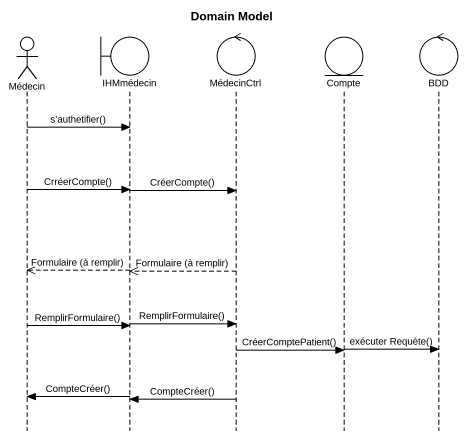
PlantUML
@startuml
title Domain Model
hide footbox
actor Médecin
boundary IHMmédecin
control MédecinCtrl
entity Compte
control BDD

Médecin -> IHMmédecin : s'authetifier()
Médecin -> IHMmédecin : CrréerCompte()
IHMmédecin -> MédecinCtrl : CréerCompte()
IHMmédecin -->> Médecin : Formulaire (à remplir)
MédecinCtrl -->> IHMmédecin : Formulaire (à remplir)
IHMmédecin -> MédecinCtrl : RemplirFormulaire()
Médecin -> IHMmédecin : RemplirFormulaire()
Compte -> BDD : exécuter Requète()
MédecinCtrl -> Compte : CréerComptePatient()
IHMmédecin -> Médecin : CompteCréer()
MédecinCtrl -> IHMmédecin : CompteCréer()
@enduml
